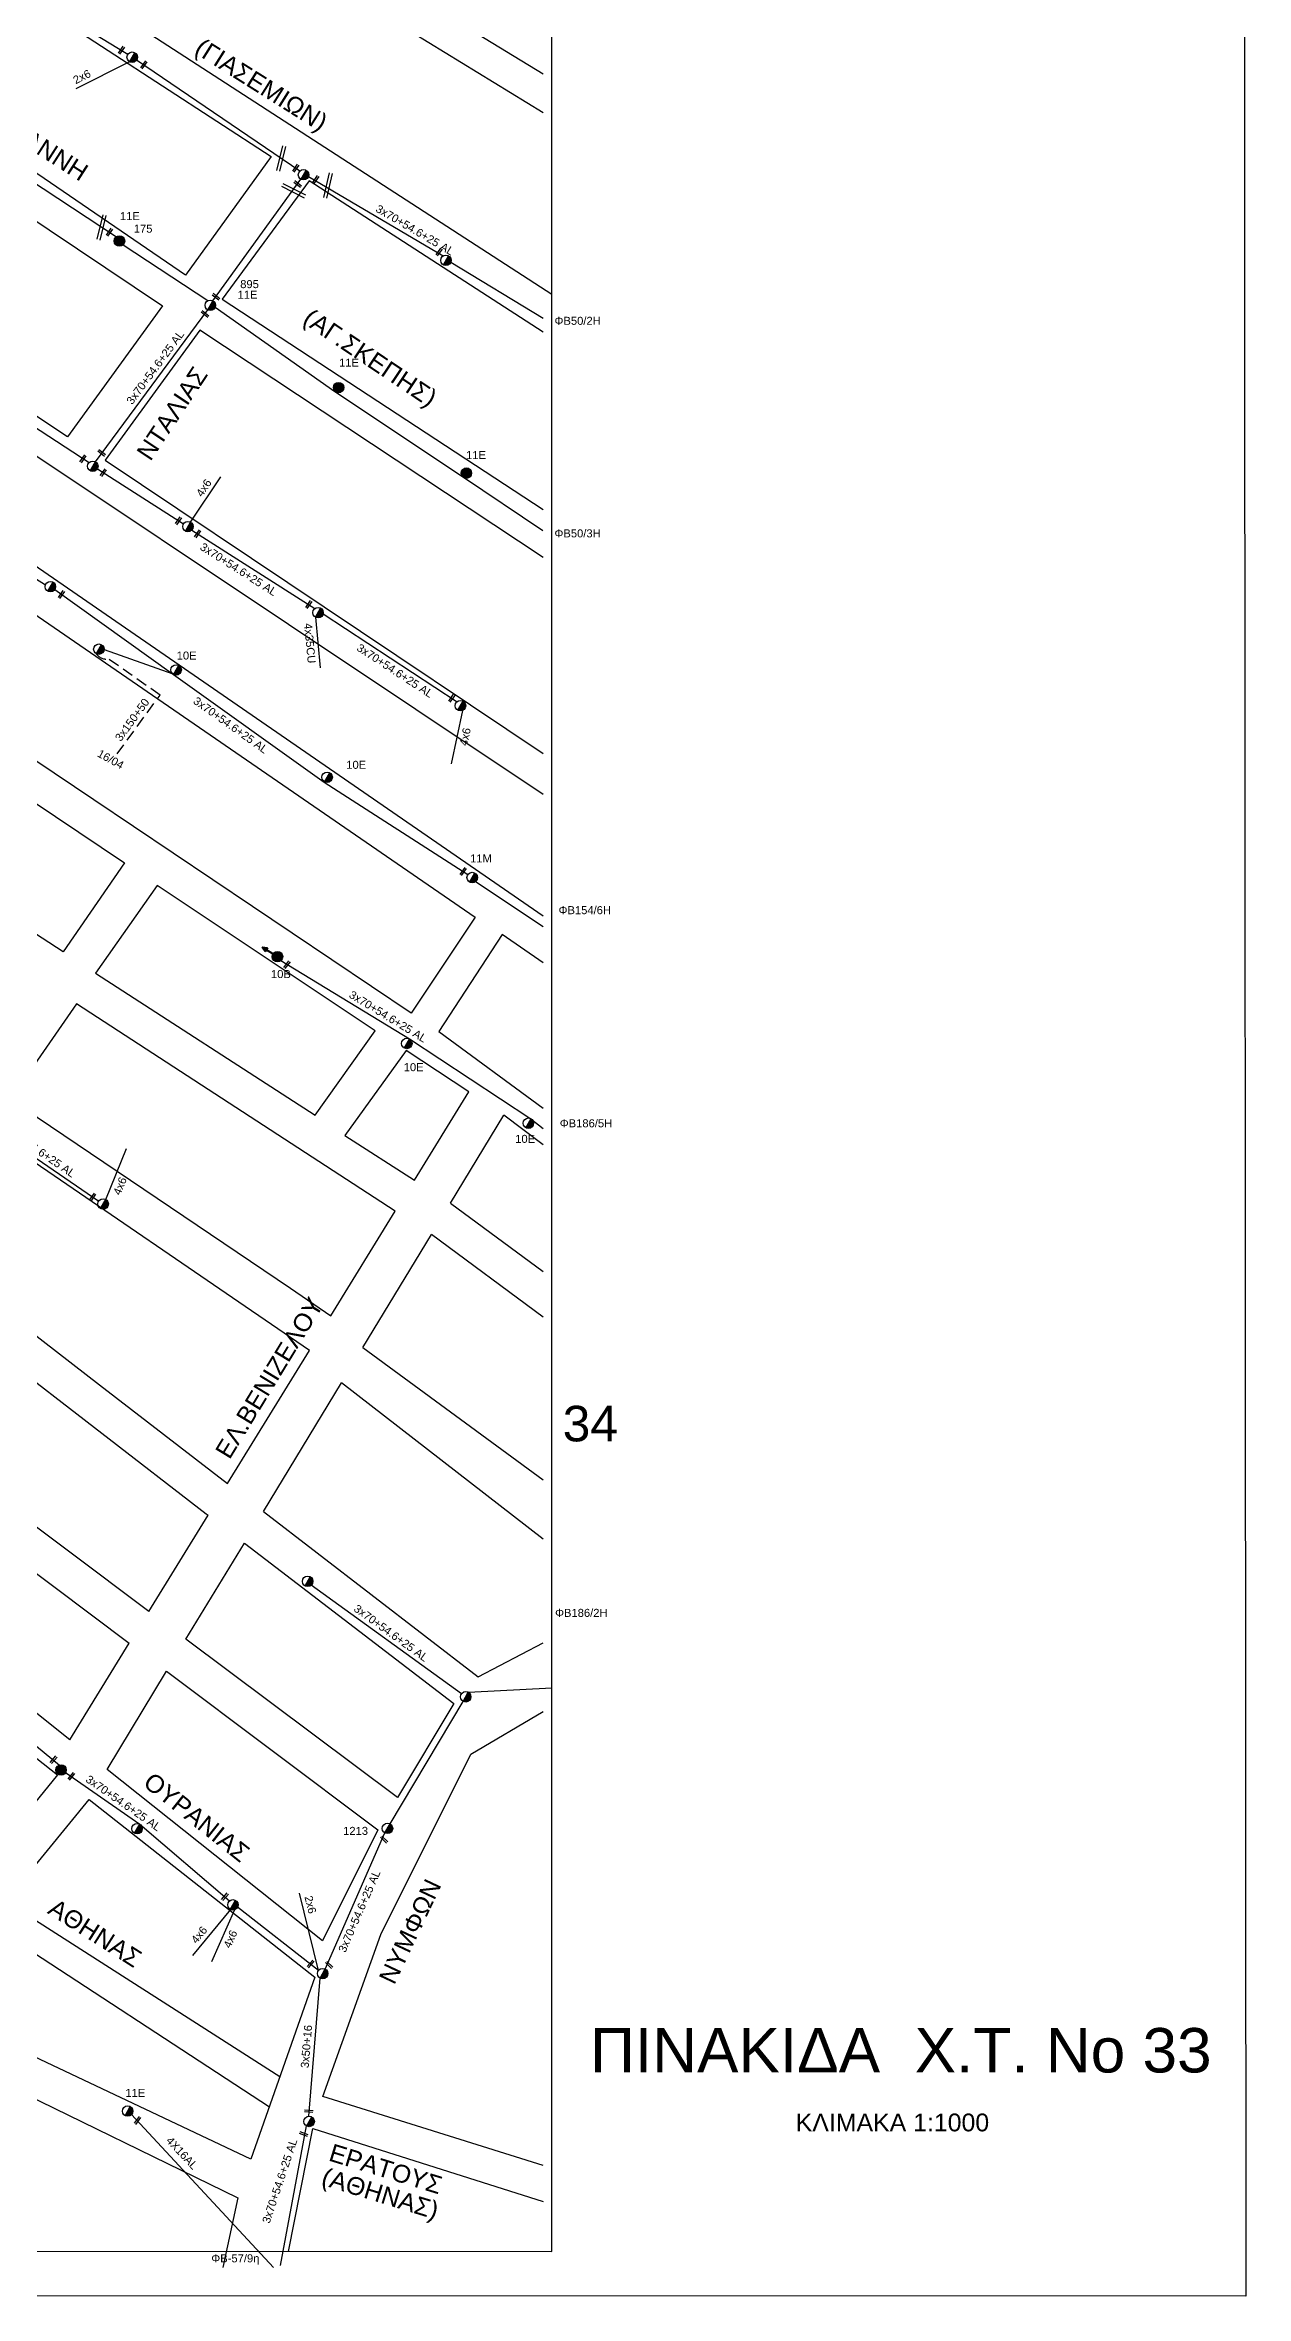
# Model space of a CAD drawing. Header units: millimetres. Extents: x 1138 to 9186, y 1584 to 2927.
# Drawn here: x 8916 to 9186, y 1908 to 2414 of the extents above; entities that cross this region are included whole.
import ezdxf
from ezdxf.enums import TextEntityAlignment as Align

# ---------------------------------------------------------------- set-up
doc = ezdxf.new("R2010")
doc.units = ezdxf.units.MM
doc.linetypes.add('DASHED', pattern=[19.05, 12.7, -6.35])
for name, color, linetype, lineweight in [('2x6', 7, 'SYN_LINE', 30), ('3x150+50', 7, 'Continuous', 30), ('3x50+16', 7, 'Continuous', 30), ('3x70+54.6+25 AL', 7, 'SYN_LINE', 30), ('4x16', 7, 'Continuous', 30), ('4x35CU', 7, 'DASHED', 30), ('4x50+16AL', 7, 'Continuous', 30), ('4x6', 7, 'SYN_LINE', 30), ('Υπόβαθρο ΔΕΗ', 7, 'Continuous', 30)]:
    doc.layers.add(name, color=color, linetype=linetype, lineweight=lineweight)
for name, color, linetype in [('TEXT ΚΑΛΩΔΙΩΝ', 7, 'Continuous'), ('Άγνωστα', 7, 'Continuous'), ('Επίτονοι', 7, 'Continuous'), ('Επιγραφές - Σχήματα', 7, 'Continuous'), ('Μηχανική τομή', 7, 'Continuous'), ('Στύλος Ξύλινος', 7, 'Continuous'), ('Στύλος Ξύλινος @ 1', 7, 'Continuous'), ('Στύλος ΦΜ', 7, 'Continuous'), ('Στύλος ΦΜ @ 1', 7, 'Continuous'), ('Τομή', 7, 'Continuous'), ('Υπόγεια καλώδια Παροχών ΧΤ   4x16AL', 7, 'DASHED')]:
    doc.layers.add(name, color=color, linetype=linetype)
doc.styles.add('arial', font='arial.ttf')
doc.styles.get("Standard").update_dxf_attribs({"font": 'arial.ttf'})
doc.linetypes.add('SYN_LINE', pattern='A,0.5,-0.0001,["/\\/\\/\\/",Standard,S=0.1,R=0,X=0,Y=-0.05],-0.25', length=0.7501)

# ---------------------------------------------------------------- blocks, each defined once
blk = doc.blocks.new('ΥΠΑΡΧΩΝ ΤΣΙΜΕΝΤΕΝΙΟΣ ΣΤΥΛΟΣ')
at = {"layer": 'Στύλος ΦΜ'}
blk.add_hatch(color=7, dxfattribs=at).paths.add_polyline_path([(-1.3, -2.3, 0.574793), (2.6, 0, 0.268822), (1.3, 2.3)])
at = {"layer": 'Στύλος ΦΜ', "color": 7}
blk.add_line((-1.3, -2.3), (1.3, 2.3), dxfattribs=at)
blk.add_circle((0, 0), 2.62, dxfattribs=at)
at = {"layer": 'Στύλος ΦΜ', "flags": 4}
for tag, p in [('ΑΡΙΘΜΟΣ', (-4.7, 8.1)), ('ΤΥΠΟΣ', (-4.9, 3))]:
    blk.add_attdef(tag, p, '', height=4, dxfattribs=at)
blk = doc.blocks.new('ΥΠΑΡΧΩΝ ΞΥΛΙΝΟΣ ΣΤΥΛΟΣ')
at = {"layer": 'Στύλος Ξύλινος'}
h = blk.add_hatch(color=7, dxfattribs=at)
h.paths.add_polyline_path([(-2.6, 0, 0.270008), (-1.3, -2.3), (1.3, 2.3, 0.576266)])
h.paths.add_polyline_path([(-1.3, -2.3, 0.574793), (2.6, 0, 0.268822), (1.3, 2.3)])
at = {"layer": 'Στύλος Ξύλινος', "color": 7}
blk.add_line((-1.3, -2.3), (1.3, 2.3), dxfattribs=at)
blk.add_circle((0, 0), 2.62, dxfattribs=at)
at = {"layer": 'Στύλος Ξύλινος', "flags": 4}
for tag, p in [('ΑΡΙΘΜΟΣ', (-4.9, 8.6)), ('ΤΥΠΟΣ', (-4.8, 3.4))]:
    blk.add_attdef(tag, p, '', height=4, dxfattribs=at)
blk = doc.blocks.new('ΜΗΧΑΝΙΚΗ ΤΟΜΗ')
at = {"layer": 'Μηχανική τομή', "ltscale": 40}
for p, q in [((-1.9, 0.8), (5.7, 0.8)), ((-1.9, -0.8), (5.7, -0.8))]:
    blk.add_line(p, q, dxfattribs=at)
blk = doc.blocks.new('ΕΠΙΤΟΝΟΣ')
at = {"layer": 'Επίτονοι', "lineweight": 40, "ltscale": 40}
blk.add_hatch(color=256, dxfattribs=at).paths.add_polyline_path([(-1.1, 6.5), (0, 9.1), (1.1, 6.5)])
for p, q in [((-1.1, 6.5), (0, 9.1)), ((1.1, 6.5), (-1.1, 6.5)), ((-1.1, 6.5), (0, 6.5)), ((0, 9.1), (1.1, 6.5)), ((0, 6.5), (0, 0))]:
    blk.add_line(p, q, dxfattribs=at)
blk = doc.blocks.new('ΤΟΜΗ')
at = {"layer": 'Τομή', "ltscale": 40}
for p, q in [((-5.7, 0), (17.1, 0)), ((-5.7, -2.8), (17.1, -2.8))]:
    blk.add_line(p, q, dxfattribs=at)

msp = doc.modelspace()

# ---------------------------------------------------------------- linework, layer by layer
at = {"layer": '2x6', "color": 27, "linetype": 'SYN_LINE', "lineweight": -3, "ltscale": 15}
msp.add_lwpolyline([(8934.91, 2410.11), (8922.78, 2404.01)], dxfattribs=at)
at = {"layer": '2x6', "color": 173, "linetype": 'SYN_LINE', "lineweight": -3, "ltscale": 15}
msp.add_lwpolyline([(8977.36, 1980.82), (8973.08, 1998.18)], dxfattribs=at)
at = {"layer": '3x150+50', "lineweight": -3}
msp.add_lwpolyline([(6972.18, 1918.16), (9029.84, 1917.64), (9029.84, 2900.53), (6972.18, 2900.53)], close=True, dxfattribs=at)
at = {"layer": '3x150+50', "color": 62, "linetype": 'DASHED', "lineweight": -3, "ltscale": 0.2}
msp.add_lwpolyline([(8932.12, 2254.45), (8941.74, 2267.65), (8930.23, 2275.76, -0.282116), (8927.42, 2276.96, 602.974026)], format="xyb", dxfattribs=at)
at = {"layer": '3x50+16', "color": 173, "linetype": 'Continuous', "lineweight": -3, "ltscale": 0.2}
msp.add_lwpolyline([(8975.16, 1948.05), (8977.73, 1979.1)], dxfattribs=at)
at = {"layer": '3x70+54.6+25 AL', "color": 27, "linetype": 'SYN_LINE', "lineweight": -3, "ltscale": 15}
for points in [[(8876.19, 2452.69), (8891.32, 2441.02), (8906.22, 2429.04), (8934.53, 2411.81)], [(8936.49, 2410.5), (8973.2, 2385.54)], [(8898.53, 2174.04), (8927.96, 2153.83)]]:
    msp.add_lwpolyline(points, dxfattribs=at)
at = {"layer": '3x70+54.6+25 AL', "color": 85, "linetype": 'SYN_LINE', "lineweight": -3, "ltscale": 15}
for points in [[(8953.63, 2356.34), (8973.43, 2383.66)], [(8927.22, 2320.15), (8952.46, 2354.3)], [(8882.49, 2348.62), (8900.27, 2336.62), (8925.78, 2319.94)], [(8927.66, 2318.54), (8947.01, 2306.16)], [(8948.91, 2304.77), (8976.56, 2287.14)], [(8978.41, 2285.9), (9008.53, 2266.17)]]:
    msp.add_lwpolyline(points, dxfattribs=at)
at = {"layer": '3x70+54.6+25 AL', "color": 2, "linetype": 'SYN_LINE', "lineweight": -3, "ltscale": 15}
for points in [[(8975.11, 2384.27), (9005.4, 2366.44)], [(9007.13, 2365.04), (9027.85, 2352.46)]]:
    msp.add_lwpolyline(points, dxfattribs=at)
at = {"layer": '3x70+54.6+25 AL', "color": 62, "linetype": 'SYN_LINE', "lineweight": -3, "ltscale": 13}
for points in [[(8879.04, 2319.04), (8897.19, 2304.28), (8915.99, 2292.44)], [(8918.08, 2291.38), (8944.79, 2272.3), (8978.68, 2248.08), (9010.95, 2227.29)], [(8929.17, 2277.88), (8944.59, 2272.44)], [(9012.68, 2225.72), (9027.85, 2215.59)]]:
    msp.add_lwpolyline(points, dxfattribs=at)
at = {"layer": '3x70+54.6+25 AL', "color": 1, "linetype": 'SYN_LINE', "lineweight": -3, "ltscale": 13}
msp.add_lwpolyline([(8968.92, 2207.95), (8997.81, 2190.33), (9025.14, 2172.39), (9027.85, 2170.15)], dxfattribs=at)
at = {"layer": '3x70+54.6+25 AL', "color": 30, "linetype": 'SYN_LINE', "lineweight": -3, "ltscale": 15}
for points in [[(8836.96, 2090.35), (8857.67, 2076.23), (8888.95, 2051.87), (8919.12, 2027.03)], [(8920.51, 2025.33), (8937.17, 2013.73), (8957.36, 1996.46)]]:
    msp.add_lwpolyline(points, dxfattribs=at)
at = {"layer": '3x70+54.6+25 AL', "color": 173, "linetype": 'SYN_LINE', "lineweight": -3, "ltscale": 15}
for points in [[(9009.5, 2043.04), (8975.74, 2067.49)], [(8993.47, 2013.81), (9009.89, 2041.35)], [(9011.06, 2043.39), (9029.83, 2044.42)], [(8978.89, 1981.14), (8992.3, 2011.76)], [(8968.83, 1914.46), (8974.68, 1945.85)]]:
    msp.add_lwpolyline(points, dxfattribs=at)
at = {"layer": '3x70+54.6+25 AL', "color": 7, "linetype": 'SYN_LINE', "lineweight": -3, "ltscale": 15}
msp.add_lwpolyline([(8977.36, 1980.82), (8959.18, 1995.04)], dxfattribs=at)
at = {"layer": '4x16', "color": 27, "linetype": 'Continuous', "lineweight": -3, "ltscale": 0.2}
for points in [[(8869.49, 2413.22), (8885.52, 2401.31), (8931.93, 2370.73)], [(8935.34, 1948.4), (8967.29, 1914.05)]]:
    msp.add_lwpolyline(points, dxfattribs=at)
at = {"layer": '4x35CU', "color": 85, "linetype": 'SYN_LINE', "lineweight": -3, "ltscale": 15}
msp.add_lwpolyline([(8976.69, 2285.18), (8977.78, 2273.82)], dxfattribs=at)
at = {"layer": '4x50+16AL', "color": 5, "linetype": 'Continuous', "lineweight": -3, "ltscale": 0.2}
for points in [[(8933.42, 2368.91), (8952.51, 2356.37)], [(8954.16, 2354.94), (8981.07, 2335.97), (9009.72, 2316.82), (9027.81, 2304.7)]]:
    msp.add_lwpolyline(points, dxfattribs=at)
at = {"layer": '4x6', "color": 85, "linetype": 'SYN_LINE', "lineweight": -3, "ltscale": 15}
for points in [[(8948.6, 2306.57), (8955.39, 2316.74)], [(9009.76, 2264.2), (9007.18, 2252.18)]]:
    msp.add_lwpolyline(points, dxfattribs=at)
at = {"layer": '4x6', "color": 27, "linetype": 'SYN_LINE', "lineweight": -3, "ltscale": 15}
msp.add_lwpolyline([(8929.54, 2154.23), (8934.22, 2165.71)], dxfattribs=at)
at = {"layer": '4x6', "color": 30, "linetype": 'SYN_LINE', "lineweight": -3, "ltscale": 15}
msp.add_lwpolyline([(8957.55, 1994.55), (8949.03, 1984.17)], dxfattribs=at)
at = {"layer": '4x6', "color": 7, "linetype": 'SYN_LINE', "lineweight": -3, "ltscale": 15}
msp.add_lwpolyline([(8958.47, 1994.45), (8953.35, 1982.8)], dxfattribs=at)
at = {"layer": 'Επιγραφές - Σχήματα', "lineweight": -3}
msp.add_lwpolyline([(6949.78, 2926.89), (9185.18, 2926.75), (9185.88, 1907.61), (6949.78, 1907.75)], close=True, dxfattribs=at)
at = {"layer": 'Υπόβαθρο ΔΕΗ', "lineweight": -3}
for points in [[(9029.03, 2429.5), (8945.62, 2484.66), (8927.61, 2468.58), (9027.85, 2407.38)], [(9027.85, 2398.58), (8921.41, 2463.93), (8892.41, 2446.9), (9029.84, 2357.83)], [(9027.85, 2349.27), (8975.27, 2383.34), (8955.7, 2356.72), (9027.85, 2309.41)], [(9027.85, 2245.33), (8855.81, 2360.14), (8848.45, 2365.04), (8842.84, 2345.04), (8876.22, 2322.6), (9027.85, 2218.04)], [(9027.85, 2298.58), (8950.67, 2349.7), (8929.38, 2320.46), (9027.85, 2254.49), (9027.85, 2254.49)], [(9012.62, 2217.73), (8998.24, 2196.16), (8819.8, 2316.05), (8823.83, 2321.71), (8837.13, 2338.44), (9012.62, 2217.73)], [(8815.53, 2309.36), (8933.74, 2229.92), (8919.95, 2209.94), (8803.06, 2285.98), (8815.53, 2309.36)], [(9027.85, 2207.45), (9018.66, 2213.83), (9004.41, 2192.03), (9027.85, 2174.76)], [(8994.63, 2151.59), (8922.96, 2198.19), (8908.16, 2176.76), (8971.04, 2134.29), (8980.13, 2128.02)], [(9011.14, 2178.4), (8997.1, 2187.74), (8983.32, 2168.59), (8998.94, 2158.59)], [(8998.94, 2158.59), (9011.14, 2178.4)], [(9007.04, 2153.41), (9019.01, 2173.16)], [(9027.85, 2166.52), (9019.01, 2173.16)], [(8975.35, 2120.26), (8903.42, 2169.42), (8886.4, 2144.88), (8928.13, 2112.54), (8956.92, 2090.33)], [(8980.13, 2128.02), (8994.63, 2151.59)], [(9007.04, 2153.41), (9027.85, 2138.06)], [(8987.36, 2120.94), (9002.74, 2146.32)], [(9027.85, 2127.74), (9002.74, 2146.32)], [(8939.22, 2061.58), (8866.91, 2115.84), (8881.68, 2137.95), (8952.1, 2083.53), (8952.53, 2083.2)], [(8956.92, 2090.33), (8975.35, 2120.26)], [(8987.36, 2120.94), (9027.85, 2091.14)], [(8965.02, 2084.08), (8982.54, 2112.98)], [(9027.85, 2077.85), (8982.54, 2112.98)], [(8921.46, 2032.73), (8862, 2080.08), (8875.75, 2098.84), (8934.84, 2054.45)], [(8939.22, 2061.58), (8952.53, 2083.2)], [(8965.02, 2084.08), (9013.24, 2046.9), (9027.85, 2054.5)], [(8947.58, 2055.31), (8960.7, 2076.95)], [(8960.7, 2076.95), (9007.77, 2040.9)], [(8834.98, 2042.48), (8857.08, 2073.47), (8918.66, 2024.8), (8899.82, 2001.64)], [(8921.46, 2032.73), (8934.84, 2054.45)], [(9007.77, 2040.9), (8995.11, 2019.74), (8947.58, 2055.31)], [(8929.85, 2026.05), (8943.23, 2048.14)], [(8943.23, 2048.14), (8990.74, 2012.45)], [(9027.85, 1936.99), (8978.31, 1952.5), (8991.42, 1988.9), (9011.58, 2029.49), (9027.85, 2039.09)], [(8990.74, 2012.45), (8978.25, 1987.5), (8929.85, 2026.05)], [(8925.83, 2019.27), (8976.56, 1979.34), (8962.19, 1938.39), (8909.25, 1963.46), (8905.16, 1956.05), (8959.23, 1929.69), (8955.85, 1914.05)], [(8968.69, 1956.9), (8907.06, 1996.35), (8925.83, 2019.27)], [(8911.39, 1914.05), (8849.37, 1957.59), (8896.03, 1982.75), (8903.25, 1991.4), (8966.32, 1950.14)], [(8970.59, 1917.65), (8976.06, 1945.27), (9027.85, 1928.83)]]:
    msp.add_lwpolyline(points, dxfattribs=at)
for points in [[(8881.15, 2444.46), (8966.75, 2388.82), (8947.44, 2362.13), (8869.13, 2415.6)], [(8865.53, 2406.61), (8942.3, 2355.21), (8920.97, 2325.71), (8850.49, 2372.45)], [(8941.12, 2224.81), (8927.24, 2205.14), (8976.59, 2173.15), (8990.12, 2192.18)]]:
    msp.add_lwpolyline(points, close=True, dxfattribs=at)

# ---------------------------------------------------------------- block references
at = {"layer": 'Επίτονοι', "lineweight": -3, "xscale": 0.449999999999818, "yscale": 0.449999999999818, "zscale": 0.449999999999818, "rotation": 58.14946694062102}
msp.add_blockref('ΕΠΙΤΟΝΟΣ', (8968.15, 2208.84), dxfattribs=at)
at = {"layer": 'Μηχανική τομή', "lineweight": -3}
for p, xscale, yscale, zscale, rotation in [((8933.3, 2413.09), 0.2499999999999997, 0.2499999999999997, 0.4999999999999997, 234.9952030051229), ((8938.33, 2409.79), 0.2499999999999997, 0.2499999999999997, 0.4999999999999997, 234.9952030051229), ((8972.49, 2386.56), 0.2499999999999997, 0.2499999999999997, 0.4999999999999997, 234.9952030051229), ((8976.98, 2384.02), 0.2499999999999997, 0.2499999999999997, 0.4999999999999997, 234.9952030051229), ((8972.33, 2382.91), 0.2499999999999997, 0.2499999999999997, 0.4999999999999997, 322.1122996455222), ((8930.59, 2372.14), 0.2499999999999997, 0.2499999999999997, 0.4999999999999997, 234.9952030051229), ((9004.7, 2367.7), 0.2499999999999997, 0.2499999999999997, 0.4999999999999997, 234.9952030051229), ((8951.47, 2353.71), 0.2499999999999997, 0.2499999999999997, 0.4999999999999997, 322.1122996455222), ((8953.97, 2357.58), 0.2499999999999997, 0.2499999999999997, 0.4999999999999997, 322.1122996455222), ((8924.64, 2321.21), 0.2499999999999997, 0.2499999999999997, 0.4999999999999997, 234.9952030051229), ((8928.99, 2321.8), 0.2499999999999997, 0.2499999999999997, 0.4999999999999997, 143.1373456633428), ((8929.22, 2318.08), 0.2499999999999997, 0.2499999999999997, 0.4999999999999997, 234.9952030051229), ((8946.12, 2307.27), 0.2499999999999997, 0.2499999999999997, 0.4999999999999997, 234.9952030051229), ((8950.42, 2304.34), 0.2499999999999997, 0.2499999999999997, 0.4999999999999997, 234.9952030051229), ((8919.8, 2290.69), 0.2499999999999997, 0.2499999999999997, 0.4999999999999997, 234.9952030051229), ((8975.42, 2288.4), 0.2499999999999997, 0.2499999999999997, 0.4999999999999997, 234.9952030051229), ((9007.57, 2267.33), 0.2499999999999997, 0.2499999999999997, 0.4999999999999997, 234.9952030051229), ((9010.13, 2228.35), 0.2499999999999997, 0.2499999999999997, 0.4999999999999997, 234.9952030051229), ((8970.01, 2206.64), 0.25, 0.25, 0.4999999999999999, 51.76171860405996), ((8926.82, 2155.15), 0.2499999999999997, 0.2499999999999997, 0.4999999999999997, 234.9952030051229), ((8917.51, 2027.86), 0.25, 0.25, 0.5, 49.15861094125939), ((8921.52, 2024.15), 0.25, 0.25, 0.5, 49.15861094125939), ((8921.53, 2024.17), 0.25, 0.25, 0.5, 49.15861094125939), ((8991.79, 2010.59), 0.2499999999999999, 0.2499999999999999, 0.5, 315.4642325526441), ((8956.04, 1997.05), 0.25, 0.25, 0.5, 49.15861094125939), ((8975.28, 1981.94), 0.25, 0.25, 0.5, 49.15861094125939), ((8979.44, 1982.4), 0.2499999999999999, 0.2499999999999999, 0.5, 315.4642325526441), ((8974.71, 1949.24), 0.2499999999999999, 0.2499999999999999, 0.5, 355.3963452182785), ((8936.43, 1946.72), 0.2499999999999999, 0.2499999999999999, 0.2499999999999999, 54.38633714151349), ((8973.57, 1944.25), 0.2499999999999998, 0.2499999999999998, 0.5, 338.8198757095045)]:
    msp.add_blockref('ΜΗΧΑΝΙΚΗ ΤΟΜΗ', p, dxfattribs=dict(at, xscale=xscale, yscale=yscale, zscale=zscale, rotation=rotation))
at = {"layer": 'Στύλος Ξύλινος @ 1', "lineweight": -3, "ltscale": 40}
ref = msp.add_blockref('ΥΠΑΡΧΩΝ ΞΥΛΙΝΟΣ ΣΤΥΛΟΣ', (8932.63, 2369.78), dxfattribs=dict(at, xscale=0.4499999999998181, yscale=0.4499999999998181, zscale=0.4499999999998181))
ref.add_attrib('ΤΥΠΟΣ', '11E', (8932.73, 2374.49), dxfattribs={"layer": 'Στύλος Ξύλινος', "height": 1.8, "flags": 4})
ref.add_attrib('ΑΡΙΘΜΟΣ', '175', (8935.84, 2371.66), dxfattribs={"layer": 'Στύλος Ξύλινος', "height": 1.8, "flags": 4})
ref = msp.add_blockref('ΥΠΑΡΧΩΝ ΞΥΛΙΝΟΣ ΣΤΥΛΟΣ', (8981.89, 2336.82), dxfattribs=dict(at, xscale=0.4499999999998181, yscale=0.4499999999998181, zscale=0.4499999999998181))
ref.add_attrib('ΤΥΠΟΣ', '11E', (8981.99, 2341.53), dxfattribs={"layer": 'Στύλος Ξύλινος', "height": 1.8, "flags": 4})
ref = msp.add_blockref('ΥΠΑΡΧΩΝ ΞΥΛΙΝΟΣ ΣΤΥΛΟΣ', (9010.62, 2317.58), dxfattribs=dict(at, xscale=0.4499999999998181, yscale=0.4499999999998181, zscale=0.4499999999998181))
ref.add_attrib('ΤΥΠΟΣ', '11E', (9010.55, 2320.75), dxfattribs={"layer": 'Στύλος Ξύλινος', "height": 1.8, "flags": 4})
ref = msp.add_blockref('ΥΠΑΡΧΩΝ ΞΥΛΙΝΟΣ ΣΤΥΛΟΣ', (8968.15, 2208.84), dxfattribs=dict(at, xscale=0.4499999999998181, yscale=0.4499999999998181, zscale=0.4499999999998181))
ref.add_attrib('ΤΥΠΟΣ', '10B', (8966.68, 2204.02), dxfattribs={"layer": 'Στύλος Ξύλινος', "height": 1.8, "flags": 4})
at = {"layer": 'Στύλος Ξύλινος @ 1', "lineweight": -3, "ltscale": 40, "xscale": 0.4499999999998181, "yscale": 0.4499999999998181, "zscale": 0.4499999999998181}
msp.add_blockref('ΥΠΑΡΧΩΝ ΞΥΛΙΝΟΣ ΣΤΥΛΟΣ', (8919.49, 2025.91), dxfattribs=at)
at = {"layer": 'Στύλος ΦΜ @ 1', "lineweight": -3, "ltscale": 40, "xscale": 0.4499999999998181, "yscale": 0.4499999999998181, "zscale": 0.4499999999998181}
for p in [(8935.49, 2411.13), (8974.01, 2384.69), (9006.02, 2365.44), (8926.63, 2319.13), (8948.02, 2305.55), (8917.1, 2292.04), (8977.27, 2286.2), (8928, 2277.99), (9009.29, 2265.28), (8928.95, 2153.21), (8974.93, 2068.34), (9010.47, 2042.37), (8936.58, 2012.71), (8958.13, 1995.58), (8978.31, 1980.12), (8975.26, 1946.87)]:
    msp.add_blockref('ΥΠΑΡΧΩΝ ΤΣΙΜΕΝΤΕΝΙΟΣ ΣΤΥΛΟΣ', p, dxfattribs=at)
at = {"layer": 'Στύλος ΦΜ @ 1', "lineweight": -3, "ltscale": 40}
ref = msp.add_blockref('ΥΠΑΡΧΩΝ ΤΣΙΜΕΝΤΕΝΙΟΣ ΣΤΥΛΟΣ', (8953.04, 2355.32), dxfattribs=dict(at, xscale=0.4499999999998181, yscale=0.4499999999998181, zscale=0.4499999999998181))
ref.add_attrib('ΤΥΠΟΣ', '11E', (8959.18, 2356.81), dxfattribs={"layer": 'Στύλος ΦΜ', "height": 1.8, "flags": 4})
ref.add_attrib('ΑΡΙΘΜΟΣ', '895', (8959.77, 2359.19), dxfattribs={"layer": 'Στύλος ΦΜ', "height": 1.8, "flags": 4})
ref = msp.add_blockref('ΥΠΑΡΧΩΝ ΤΣΙΜΕΝΤΕΝΙΟΣ ΣΤΥΛΟΣ', (8945.37, 2273.32), dxfattribs=dict(at, xscale=0.4499999999998181, yscale=0.4499999999998181, zscale=0.4499999999998181))
ref.add_attrib('ΤΥΠΟΣ', '10E', (8945.49, 2275.66), dxfattribs={"layer": 'Στύλος ΦΜ', "height": 1.8, "flags": 4})
ref = msp.add_blockref('ΥΠΑΡΧΩΝ ΤΣΙΜΕΝΤΕΝΙΟΣ ΣΤΥΛΟΣ', (8979.31, 2249.18), dxfattribs=dict(at, xscale=0.4499999999998181, yscale=0.4499999999998181, zscale=0.4499999999998181))
ref.add_attrib('ΤΥΠΟΣ', '10E', (8983.61, 2251.08), dxfattribs={"layer": 'Στύλος ΦΜ', "height": 1.8, "flags": 4})
ref = msp.add_blockref('ΥΠΑΡΧΩΝ ΤΣΙΜΕΝΤΕΝΙΟΣ ΣΤΥΛΟΣ', (9011.92, 2226.62), dxfattribs=dict(at, xscale=0.4499999999998181, yscale=0.4499999999998181, zscale=0.4499999999998181))
ref.add_attrib('ΤΥΠΟΣ', '11M', (9011.45, 2230.02), dxfattribs={"layer": 'Στύλος ΦΜ', "height": 1.8, "flags": 4})
ref = msp.add_blockref('ΥΠΑΡΧΩΝ ΤΣΙΜΕΝΤΕΝΙΟΣ ΣΤΥΛΟΣ', (8997.22, 2189.31), dxfattribs=dict(at, xscale=0.4499999999998181, yscale=0.4499999999998181, zscale=0.4499999999998181))
ref.add_attrib('ΤΥΠΟΣ', '10E', (8996.53, 2183.08), dxfattribs={"layer": 'Στύλος ΦΜ', "height": 1.8, "flags": 4})
ref = msp.add_blockref('ΥΠΑΡΧΩΝ ΤΣΙΜΕΝΤΕΝΙΟΣ ΣΤΥΛΟΣ', (9024.56, 2171.37), dxfattribs=dict(at, xscale=0.4499999999998181, yscale=0.4499999999998181, zscale=0.4499999999998181))
ref.add_attrib('ΤΥΠΟΣ', '10E', (9021.59, 2166.96), dxfattribs={"layer": 'Στύλος ΦΜ', "height": 1.8, "flags": 4})
ref = msp.add_blockref('ΥΠΑΡΧΩΝ ΤΣΙΜΕΝΤΕΝΙΟΣ ΣΤΥΛΟΣ', (8992.88, 2012.78), dxfattribs=dict(at, xscale=0.4499999999998181, yscale=0.4499999999998181, zscale=0.4499999999998181))
ref.add_attrib('ΤΥΠΟΣ', '1213', (8982.91, 2011.32), dxfattribs={"layer": 'Στύλος ΦΜ', "height": 1.8, "flags": 4})
ref = msp.add_blockref('ΥΠΑΡΧΩΝ ΤΣΙΜΕΝΤΕΝΙΟΣ ΣΤΥΛΟΣ', (8934.46, 1949.2), dxfattribs=dict(at, xscale=0.4499999999998181, yscale=0.4499999999998181, zscale=0.4499999999998181))
ref.add_attrib('ΤΥΠΟΣ', '11E', (8933.95, 1952.39), dxfattribs={"layer": 'Στύλος ΦΜ', "height": 1.8, "flags": 4})
at = {"layer": 'Τομή', "lineweight": -3, "xscale": 0.2499999999999996, "yscale": 0.2499999999999996, "zscale": 0.2499999999999996}
for p, rotation in [((8968.36, 2387.02), 76.6796390086678), ((8978.87, 2380.94), 76.6796390086678), ((8972.92, 2380.09), 153.2966365157423), ((8927.94, 2371.55), 76.6796390086678)]:
    msp.add_blockref('ΤΟΜΗ', p, dxfattribs=dict(at, rotation=rotation))

# ---------------------------------------------------------------- texts
at = {"lineweight": -3, "ltscale": 40, "char_height": 4, "attachment_point": 1, "style": 'arial'}
for s, insert, width, rotation in [('(ΓΙΑΣΕΜΙΩΝ)', (8951.36, 2415.6), 65.6312, 327.8096), ('MΠAKOΓIANNH', (8891.54, 2408.54), 65.6312, 327.3322), ('NTAΛIAΣ', (8936.25, 2322.29), 65.6312, 56.4483), ('EΛ.BENIZEΛOY', (8953.94, 2097.64), 58.7222, 58.6862), ('NYMΦΩN', (8990.79, 1979.12), 42.9682, 64.7363), ('ΑΘΗΝΑΣ', (8918.38, 1997.19), 47.2842, 327.539), ('EPATOYΣ', (8980.6, 1941.95), 47.2842, 342.9403), ('(ΑΘΗΝΑΣ)', (8978.93, 1936.53), 47.2842, 342.9403)]:
    msp.add_mtext(s, dxfattribs=dict(at, insert=insert, width=width, rotation=rotation))
at = {"layer": 'TEXT ΚΑΛΩΔΙΩΝ', "linetype": 'Continuous', "lineweight": -3, "ltscale": 0.2}
for s, rotation, p in [('2x6', 26.6813, (8924.18, 2406.73)), ('3x70+54.6+25 AL', 329.5178, (8999.06, 2372.26)), ('3x70+54.6+25 AL', 53.5271, (8940.66, 2341.36)), ('4x6', 56.2834, (8951.58, 2314.27)), ('3x70+54.6+25 AL', 327.4873, (8959.4, 2295.95)), ('4x35CU', 275.4602, (8975.44, 2279.33)), ('3x70+54.6+25 AL', 326.776, (8994.58, 2273.15)), ('3x150+50', 53.9059, (8935.47, 2262.11)), ('3x70+54.6+25 AL', 324.4555, (8957.63, 2260.91)), ('4x6', 77.9154, (9010.33, 2258.29)), ('3x70+54.6+25 AL', 328.6186, (8993, 2195.37)), ('3x70+54.6+25 AL', 325.5287, (8914.26, 2165.42)), ('4x6', 67.8039, (8932.72, 2157.25)), ('3x70+54.6+25 AL', 324.0819, (8993.68, 2056.72)), ('3x70+54.6+25 AL', 325.1387, (8933.51, 2018.47)), ('3x70+54.6+25 AL', 66.3445, (8986.55, 1994.15)), ('2x6', 283.8627, (8975.56, 1995.63)), ('4x6', 50.5946, (8950.53, 1988.84)), ('4x6', 66.2819, (8957.55, 1987.9)), ('3x50+16', 85.2802, (8974.65, 1963.72)), ('3x70+54.6+25 AL', 71.5293, (8968.65, 1933.48))]:
    msp.add_text(s, height=1.8, rotation=rotation, dxfattribs=at).set_placement(p, align=Align.MIDDLE_CENTER)
at = {"layer": 'Άγνωστα', "lineweight": -3, "ltscale": 0.2, "char_height": 1.8, "width": 18.6352, "attachment_point": 1, "style": 'arial'}
for s, insert in [('ΦB50/2H', (9030.43, 2352.74)), ('ΦB50/3H', (9030.42, 2304.93)), ('ΦB154/6H', (9031.34, 2220.19)), ('ΦB186/5H', (9031.61, 2172.26)), ('ΦB186/2H', (9030.56, 2062.15)), ('\\A1;ΦB-57/9η', (8953.27, 1916.98))]:
    msp.add_mtext(s, dxfattribs=dict(at, insert=insert))
at = {"layer": 'Άγνωστα', "lineweight": -3, "ltscale": 40, "insert": (8928.32, 2255.53), "char_height": 1.8, "width": 12.7137, "attachment_point": 1, "rotation": 331.2963, "style": 'arial'}
msp.add_mtext('\\pt3.6;16/04', dxfattribs=at)
at = {"layer": 'Επιγραφές - Σχήματα', "lineweight": -3, "insert": (9032.27, 2107.82), "char_height": 8, "width": 15.5504, "attachment_point": 1, "style": 'arial'}
msp.add_mtext('34', dxfattribs=at)
at = {"layer": 'Επιγραφές - Σχήματα', "lineweight": -3, "ltscale": 10, "width": 315.0361, "attachment_point": 1}
for s, insert, char_height in [('ΠΙΝΑΚΙΔΑ  Χ.Τ. Νο 33', (9038.42, 1967.88), 10), ('ΚΛΙΜΑΚΑ 1:1000', (9084.66, 1948.64), 4)]:
    msp.add_mtext(s, dxfattribs=dict(at, insert=insert, char_height=char_height))
at = {"layer": 'Υπόβαθρο ΔΕΗ', "lineweight": -3}
for s, rotation, p in [('(ΑΓ.ΣΚΕΠΗΣ)', 326.1251, (8989.01, 2343.55)), ('ΟΥΡΑΝΙΑΣ', 321.4676, (8949.99, 2015.3))]:
    msp.add_text(s, height=4, rotation=rotation, dxfattribs=at).set_placement(p, align=Align.MIDDLE_CENTER)
at = {"layer": 'Υπόγεια καλώδια Παροχών ΧΤ   4x16AL', "lineweight": -3, "ltscale": 0.2, "insert": (8944.29, 1943.66), "char_height": 1.8, "width": 34.0855, "attachment_point": 1, "rotation": 313.1183, "style": 'arial'}
msp.add_mtext('4X16AL', dxfattribs=at)

doc.saveas('drawing.dxf')
